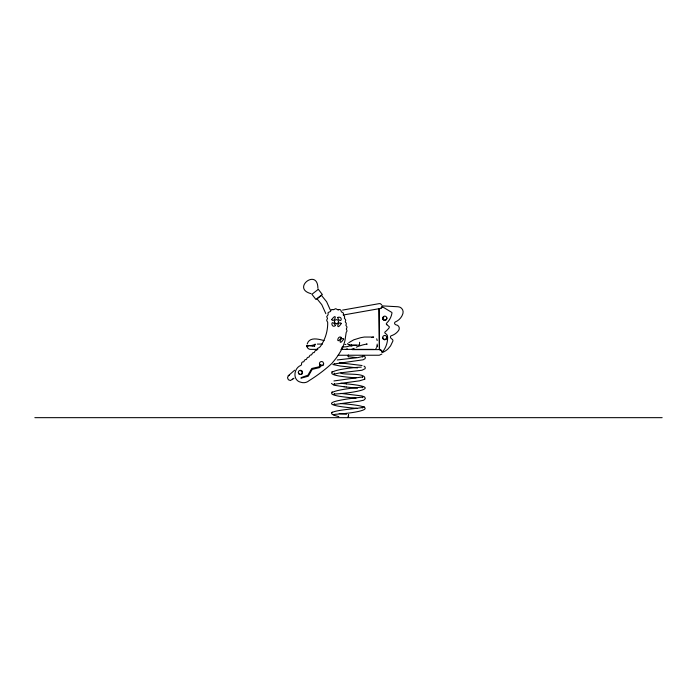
<?xml version="1.0" encoding="UTF-8"?>
<svg xmlns="http://www.w3.org/2000/svg" width="697" height="697" viewBox="0 0 697 697"><rect width="100%" height="100%" fill="white"/><g stroke="black" fill="none" stroke-linecap="round" stroke-linejoin="round"><path stroke-width="1.05" d="M354.006 345.407L359.513 345.015L359.591 342.314M315.21 344.222C310.592 346.923 299.283 345.32 313.145 345.616M383.01 338.367L383.385 339.361L384.369 339.657A2.108 2.108 0 0 0 386.818 337.94L386.818 337.217A2.108 2.108 0 0 0 382.758 336.851L382.758 338.28L383.69 339.395M312.169 345.573L312.151 345.851M377.19 345.851L377.077 346.757L377.19 344.083M348.265 355.165L348.273 356.742L348.561 355.174M333.201 309.616L331.441 309.616L330.395 311.533L328.095 312.517L328.095 314.73L326.675 316.708L327.538 318.398L326.675 320.228L327.189 321.474A1.708 1.708 0 0 1 327.695 322.702L327.686 324.697A41.018 41.018 0 0 1 320.228 346.714L318.747 347.881A1.76 1.76 0 0 0 317.187 349.345L316.691 350.321A1.76 1.76 0 0 0 314.669 351.767L314.077 352.63A1.76 1.76 0 0 0 312.047 354.076L311.454 354.939A1.76 1.76 0 0 0 309.433 356.385L308.841 357.247A1.76 1.76 0 0 0 306.819 358.694L306.227 359.565A1.76 1.76 0 0 0 304.197 361.011L303.683 361.856A1.76 1.76 0 0 0 301.566 363.782A1.725 1.725 0 0 1 300.912 365.359C293.533 368.155 292.357 380.588 300.991 382.287A8.268 8.268 0 0 0 309.102 380.64A151.606 151.606 0 0 0 317.057 375.378L319.078 373.923A151.057 151.057 0 0 0 331.894 363.416L335.675 358.789A72.218 72.218 0 0 0 341.077 350.425A41.036 41.036 0 0 0 344.945 340.667L346.104 333A1.891 1.891 0 0 1 346.418 332.025A1.76 1.76 0 0 0 346.418 329.533L346.418 328.505A1.76 1.76 0 0 0 346.418 326.013L346.156 325.813A1.011 1.011 0 0 1 346.069 324.671A1.76 1.76 0 0 0 345.79 322.554L345.59 322.389A0.985 0.985 0 0 1 345.442 321.212A1.76 1.76 0 0 0 345.163 319.087L344.71 318.764A0.906 0.906 0 0 1 344.466 317.727L344.562 317.501A1.76 1.76 0 0 0 344.109 315.802L343.743 315.523A0.88 0.88 0 0 1 343.351 314.408L343.412 314.251A1.76 1.76 0 0 0 343.238 312.918L341.347 311.82L341.068 310.801A1.76 1.76 0 0 0 338.489 309.729L338.289 309.843M310.034 345.616L314.6 346.304M314.635 346.017L315.035 344.24M306.976 345.616L307.081 346.757A3.52 3.52 0 0 0 310.487 349.371L317.849 349.371M382.636 318.05L382.758 317.51A2.108 2.108 0 0 1 386.818 317.832M334.586 393.483L333.776 394.519L335.327 393.979C351.314 393.23 387.14 387.541 346.426 383.881M334.569 373.2L333.767 374.228L339.125 373.008L361.996 370.229L365.158 368.687L365.202 367.11L363.991 366.108M307.203 344.022C309.346 336.494 318.747 339.117 324.079 340.598M334.534 403.824L334.002 404.53L359.452 401.15L363.721 400.191L365.385 398.588L364.618 396.915L361.909 395.94L340.798 393.396M334.534 383.542L333.959 384.291L359.452 380.85L364.819 379.212M362.309 407.989L362.849 407.309C359.155 408.939 314.513 410.672 338.794 416.606M362.301 387.706L362.841 387.027C339.09 389.083 309.991 394.424 356.019 398.161M347.672 343.665L347.829 343.926M362.37 357.064L363.05 356.42L357.692 357.631L337.243 359.957M334.351 363.616L333.933 363.991L363.076 359.8L365.054 358.702L365.385 357.544L364.592 356.28L363.128 355.644M361.334 367.127C335.501 368.617 312.77 374.777 356.019 377.861M362.379 377.365L362.597 377.016M364.522 379.49C367.877 372.067 343.978 375.334 340.807 373.087M362.37 397.656L363.067 397.029C341.905 399.346 307.856 404.094 356.123 408.32M376.72 347.611L375.814 348.639M320.82 364.705L318.956 366.84L311.768 368.469L307.882 375.256L301.191 377.574L300.956 378.227L308.292 376.162L312.195 369.375L319.644 367.563L321.631 365.089M294.657 370.194L288.262 375.788L287.504 377.809L288.392 379.769L290.405 380.536L294.029 378.192M292.374 379.647L292.801 379.046M382.644 318.215C382.496 320.934 386.992 320.925 386.835 318.215M384.369 339.648L386.103 339.186L386.835 337.575M381.869 354.05L379.29 355.235L338.167 355.235M331.781 412.563L332.295 412.075M334.246 414.523L333.785 414.828L335.335 414.297C360.689 412.79 384.674 406.917 340.903 403.563M331.781 392.254L332.295 391.775M331.789 371.928L332.303 371.449M351.244 345.459L350.574 346.026L347.969 344.091M288.262 375.788L289.499 375.021M352.22 345.851L351.096 345.851L352.029 345.616M349.336 344.719L349.694 345.851A11.492 11.37 -63.5 0 1 348.5 346.304L347.942 346.435A12.337 11.997 -33.5 0 1 346.566 346.731L346.104 346.784A14.532 13.652 -21.2 0 1 344.693 346.845L341.992 347.193A3.616 0.47 -90 0 1 341.521 349.354M348.84 342.645L353.727 339.831L360.697 337.688L364.278 337.043L373.67 337.043L371.91 337.522M356.298 347.228L356.411 347.167A19.002 17.556 -90 0 1 359.547 345.912L360.279 345.712A49.461 39.241 90 0 1 365.977 344.231M362.71 376.911L333.95 380.945M354.12 348.334L352.543 349.101M352.177 349.241L351.541 349.371M345.947 344.353L344.963 344.545M342.549 310.095L379.377 303.604L380.527 303.744L381.808 305.059M343.412 314.983L378.985 308.719M375.317 349.624L378.523 349.624M338.594 321.735C338.812 324.419 334.255 324.471 334.421 321.735M317.362 344.083L322.406 344.083M356.385 345.172L351.053 345.102M351.262 345.39L354.128 345.39M308.353 345.851L306.968 345.851L307.081 346.757M340.92 349.371L373.67 349.371M352.081 349.624L374.786 349.624M323.635 363.625C323.852 366.308 319.296 366.361 319.461 363.625M302.515 372.425C302.725 375.108 298.177 375.169 298.333 372.425M34.85 417.66L662.15 417.66M348.273 356.742L356.036 357.552M346.13 386.983L357.509 388.203M331.467 383.437L333.872 385.206L344.187 386.791M344.405 363.364L362.065 365.507M346.487 383.881L340.903 383.272M344.083 386.783L346.191 386.992M346.453 414.314L339.178 413.469M342.488 363.146L344.51 363.372M342.645 363.163L339.317 362.736M357.517 367.911L340.31 366.047L332.826 364.531M355.923 408.294L357.509 408.512M384.134 339.587L384.134 339.587A1.054 1.054 0 0 0 385.014 338.977M383.838 339.491L382.644 337.575M333.088 309.573L333.149 309.59A1.289 1.289 0 0 0 334.525 309.198L335.771 308.684L337.261 309.52A1.368 1.368 0 0 0 338.324 309.825M386.879 324.732L386.225 323.887L386.669 323.12A17.904 17.904 0 0 0 391.914 313.354L391.967 312.901A0.88 0.88 0 0 0 391.627 312.317L382.026 306.532A2.814 2.814 0 0 1 379.299 308.623M386.896 324.732L389.301 326.719L389.161 327.782A24.482 24.482 0 0 1 385.058 331.964A0.88 0.88 0 0 0 385.241 333.349L385.502 333.497A7.092 7.092 0 0 1 387.323 335.388L387.628 337.278A22.705 22.705 0 0 1 382.122 352.447A2.814 2.814 0 0 0 379.299 349.633L378.95 308.623L379.525 308.71A2.814 2.814 0 0 0 382.348 305.896L398.022 306.767A5.28 5.28 0 0 1 402.91 313.572A13.199 13.199 0 0 1 395.269 321.97A1.411 1.411 0 0 0 394.972 324.183A3.032 3.032 0 0 0 395.896 324.811L396.088 324.863A3.52 3.52 0 0 1 398.64 330.404A14.14 14.14 0 0 1 391.871 335.545L391.13 335.788A1.411 1.411 0 0 0 390.616 337.714A3.712 3.712 0 0 0 392.028 339.125A1.76 1.76 0 0 1 392.864 341.103L390.555 345.912L387.959 348.962A18.017 18.017 0 0 1 382.348 352.534A2.814 2.814 0 0 0 379.525 349.72L379.177 308.71M311.028 293.637C291.05 288.445 317.754 267.657 317.893 288.297M363.642 406.569L364.453 406.943M330.404 310.182L326.605 301.714L321.343 295.258L316.996 298.795L321.796 304.676L325.839 313.685M376.72 338.803L377.19 340.563M359.504 344.963L359.513 345.015A1.742 0.671 -90 0 0 359.391 344.606M386.818 317.858L386.818 318.581A2.108 2.108 0 0 1 382.758 318.921L382.636 318.067M347.341 348.848A11.318 11.222 90 0 1 346.191 349.241M350.87 344.318A1.76 0.453 -90 0 1 351.035 344.963M302.141 372.982A1.411 1.411 0 0 0 301.339 370.891L300.982 370.839A1.411 1.411 0 0 0 300.616 370.874M301.914 373.27A1.411 1.411 0 0 1 301.609 373.479M383.777 319.148A1.054 1.054 0 0 1 383.306 318.869M383.306 317.379A1.054 1.054 0 0 1 383.777 317.109M348.212 416.876C348.517 420.03 348.84 409.984 348.212 416.876M331.65 319.609C334.56 323.643 338.062 311.141 331.65 319.609M335.527 325.534C330.84 329.202 330.535 317.51 335.527 325.534M337.496 317.483C341.277 325.36 343.508 315.297 337.496 317.483M341.373 323.408C335.745 332.025 337.487 320.367 341.373 323.408M341.373 337.487C335.745 346.104 337.487 334.447 341.373 337.487M343.708 339.073C338.08 347.69 339.822 336.032 343.708 339.073M302.515 372.799C302.158 375.369 298.002 374.82 298.325 372.25A2.108 2.108 0 0 1 302.045 371.065L302.515 372.799M323.635 364C323.277 366.57 319.13 366.021 319.453 363.451A2.108 2.108 0 0 1 323.164 362.266L323.635 364M338.594 322.11C338.237 324.68 334.09 324.131 334.412 321.561A2.108 2.108 0 0 1 338.123 320.376L338.594 322.11M318.302 289.316L311.916 294.291L315.976 299.51L322.363 294.543L318.302 289.316M366.997 344.083L366.544 344.083L366.997 344.083"/></g></svg>
